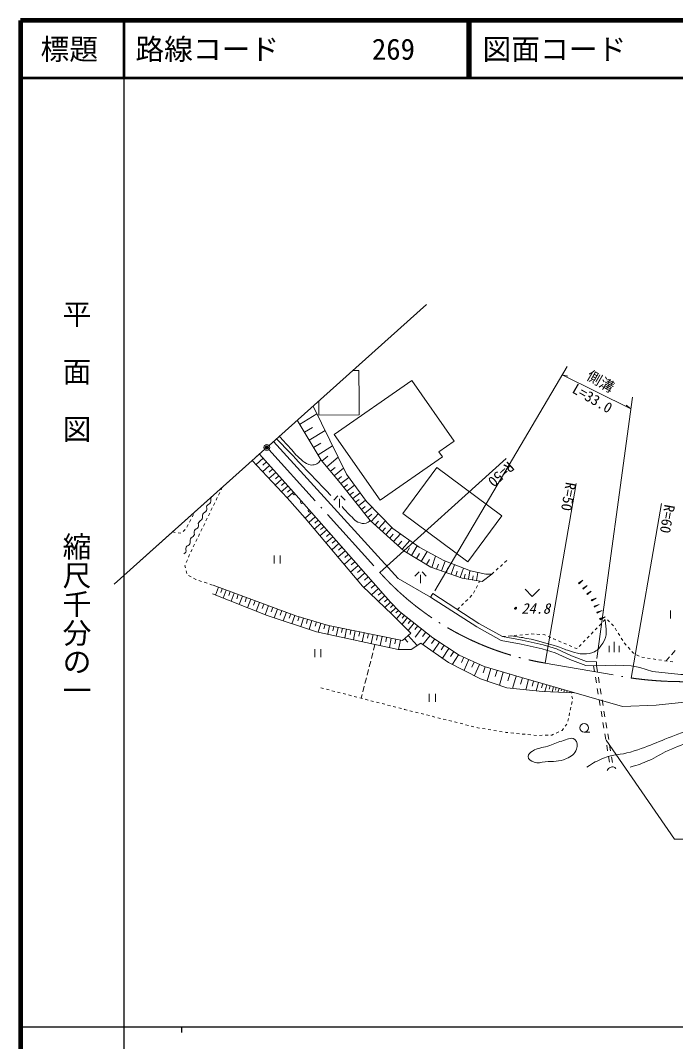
# Model space of a CAD drawing. Units: millimetres, scale not verified. Extents: x 40000 to 680000, y 20000 to 380000.
# Drawn here: x 40000 to 153961, y 202409 to 380000 of the extents above; entities that cross this region are included whole.
import ezdxf
from ezdxf.enums import TextEntityAlignment as Align

# ---------------------------------------------------------------- set-up
doc = ezdxf.new("R2010")
doc.units = ezdxf.units.MM
doc.header["$LTSCALE"] = 1000
doc.header["$PDMODE"] = 32
doc.header["$PDSIZE"] = 500
doc.linetypes.add('LONG_DASHED_DOTTED', pattern=[15.25, 12, -1.5, 0.25, -1.5])
for name, color, linetype, lineweight in [('M-BGD', 7, 'Continuous', 13), ('M-BMK', 2, 'LONG_DASHED_DOTTED', 13), ('M-STR-HTXT', 7, 'Continuous', 13), ('M-TTL', 2, 'Continuous', 140), ('M-TTL-BAND', 7, 'Continuous', 25), ('M-TTL-LINE', 7, 'Continuous', 50)]:
    doc.layers.add(name, color=color, linetype=linetype, lineweight=lineweight)
doc.layers.add('M-OTRS', color=6, linetype='Continuous')
doc.layers.add('M-TTL-TXT', color=7, linetype='Continuous')
doc.styles.add('@ＭＳ ゴシック', font='')
doc.styles.add('ＭＳ ゴシック', font='')
doc.styles.get('@ＭＳ ゴシック').set_extended_font_data('@MS Gothic')
doc.styles.get('ＭＳ ゴシック').set_extended_font_data('MS Gothic')

msp = doc.modelspace()

# ---------------------------------------------------------------- linework, layer by layer
at = {"layer": 'M-BGD', "lineweight": 18}
for p, q in [((97795, 319118), (97778, 319118)), ((91886, 313824), (91886, 313824))]:
    msp.add_line(p, q, dxfattribs=at)
at = {"layer": 'M-BGD'}
for p, q in [((90896, 312937), (90896, 312937)), ((90896, 312937), (96706, 301074)), ((88569, 309746), (91570, 311561)), ((88135, 310463), (88135, 310463)), ((89403, 308368), (90780, 309201)), ((90236, 306990), (92992, 308657)), ((84013, 306771), (84013, 306771)), ((91002, 305725), (92267, 306490)), ((91767, 304460), (94298, 305991)), ((56306, 281946), (82497, 305412)), ((81573, 304604), (80951, 304043)), ((82236, 303856), (80983, 302746)), ((81583, 304593), (87474, 297939)), ((92457, 303376), (93446, 304198)), ((93279, 302387), (95258, 304031)), ((80318, 303460), (86371, 296962)), ((83345, 302602), (82124, 301521)), ((82791, 303229), (82164, 302674)), ((83886, 301992), (83275, 301451)), ((93941, 301590), (94737, 302252)), ((94603, 300794), (96195, 302118)), ((84427, 301381), (83236, 300327)), ((85480, 300191), (84320, 299163)), ((84954, 300786), (84358, 300259)), ((95165, 300117), (95842, 300680)), ((95725, 299438), (97103, 300533)), ((75118, 298801), (74899, 298352)), ((86508, 299030), (85377, 298029)), ((85994, 299611), (85414, 299097)), ((87008, 298465), (86443, 297964)), ((96253, 298774), (96917, 299302)), ((96781, 298110), (98109, 299165)), ((74241, 297004), (74022, 296554)), ((74680, 297902), (74460, 297453)), ((95238, 297312), (94488, 296562)), ((95488, 295312), (95488, 296812)), ((95738, 297312), (96488, 296562)), ((97289, 297470), (97929, 297979)), ((97798, 296830), (99077, 297847)), ((98288, 296214), (98904, 296704)), ((98778, 295597), (100011, 296577)), ((73364, 295206), (73145, 294757)), ((73803, 296105), (73583, 295655)), ((99311, 294927), (99981, 295460)), ((99844, 294256), (101185, 295322)), ((69410, 292760), (69633, 293208)), ((69855, 293655), (70078, 294103)), ((72487, 293409), (72268, 292959)), ((72926, 294307), (72706, 293858)), ((91271, 293649), (90150, 292657)), ((91768, 293089), (91207, 292592)), ((100421, 293530), (101147, 294107)), ((101034, 292837), (102272, 294219)), ((68295, 291134), (68656, 291480)), ((68965, 291865), (69187, 292312)), ((71610, 291611), (71391, 291162)), ((72049, 292510), (71829, 292061)), ((92264, 292528), (91116, 291512)), ((93280, 291381), (92105, 290341)), ((92772, 291954), (92198, 291446)), ((101684, 292254), (102268, 292905)), ((102335, 291671), (103501, 292972)), ((102948, 291122), (103497, 291735)), ((103560, 290573), (104659, 291798)), ((66449, 291034), (66943, 290956)), ((67437, 290879), (67931, 290801)), ((70733, 289814), (70514, 289364)), ((71172, 290712), (70952, 290263)), ((94320, 290206), (93117, 289141)), ((93800, 290793), (93212, 290273)), ((94852, 289604), (94251, 289072)), ((104232, 289970), (104835, 290642)), ((104904, 289368), (106109, 290712)), ((106409, 288020), (107757, 289524)), ((69856, 288016), (69637, 287567)), ((70295, 288915), (70075, 288466)), ((95384, 289003), (94153, 287913)), ((96474, 287772), (95214, 286657)), ((95929, 288388), (95314, 287843)), ((105656, 288694), (106331, 289446)), ((107193, 287457), (107699, 288284)), ((108021, 286951), (109033, 288605)), ((69045, 286189), (68857, 285726)), ((69420, 287116), (69233, 286653)), ((84154, 286935), (84154, 285535)), ((85204, 286935), (85204, 285535)), ((97590, 286512), (96300, 285370)), ((97032, 287142), (96402, 286584)), ((108874, 286429), (109396, 287282)), ((109727, 285907), (110772, 287613)), ((110624, 285358), (111172, 286255)), ((111537, 284846), (112218, 286834)), ((113263, 284255), (113854, 285980)), ((124228, 285722), (124601, 286055)), ((68670, 285263), (68616, 285130)), ((68616, 285130), (68700, 284783)), ((68816, 284297), (68933, 283810)), ((98732, 285222), (97411, 284053)), ((98161, 285867), (97516, 285296)), ((99316, 284562), (98656, 283977)), ((112400, 284551), (112695, 285413)), ((114090, 283972), (114373, 284799)), ((114917, 283689), (115483, 285343)), ((115710, 283417), (115981, 284210)), ((116503, 283145), (117046, 284731)), ((117937, 282834), (118191, 284283)), ((122738, 284388), (123110, 284722)), ((123483, 285055), (123855, 285389)), ((69242, 283474), (69684, 283240)), ((70126, 283006), (70530, 282792)), ((70530, 282792), (70571, 282778)), ((71043, 282614), (71515, 282450)), ((99901, 283902), (98549, 282705)), ((101097, 282550), (99742, 281351)), ((100499, 283226), (99823, 282628)), ((109356, 284108), (108606, 283358)), ((109606, 282108), (109606, 283608)), ((109856, 284108), (110606, 283358)), ((117213, 282961), (117340, 283686)), ((118637, 282711), (118760, 283411)), ((119337, 282588), (119583, 283988)), ((119712, 282186), (119864, 282496)), ((121992, 283721), (122365, 284055)), ((137082, 282159), (137851, 282639)), ((137137, 282087), (137851, 282639)), ((137192, 282016), (137851, 282639)), ((71988, 282286), (72460, 282122)), ((72933, 281958), (73405, 281794)), ((74444, 281414), (73946, 280060)), ((75121, 281165), (74872, 280488)), ((75798, 280916), (75287, 279526)), ((76494, 280661), (76238, 279966)), ((101697, 281873), (101019, 281273)), ((102296, 281195), (101064, 280104)), ((118834, 280389), (119053, 280838)), ((119273, 281287), (119493, 281736)), ((127791, 281066), (129041, 279816)), ((130291, 281066), (129041, 279816)), ((137192, 282016), (137082, 282159)), ((137803, 281226), (138564, 281701)), ((137913, 281084), (137803, 281226)), ((137858, 281155), (138564, 281701)), ((137913, 281084), (138564, 281701)), ((138524, 280294), (139276, 280764)), ((138578, 280224), (139276, 280764)), ((138632, 280154), (139276, 280764)), ((77189, 280405), (76664, 278978)), ((77902, 280142), (77640, 279429)), ((78616, 279880), (78077, 278415)), ((79349, 279611), (79079, 278878)), ((80081, 279341), (79528, 277837)), ((80833, 279064), (80557, 278312)), ((102842, 280579), (102226, 280033)), ((103388, 279963), (102266, 278970)), ((103884, 279402), (103323, 278906)), ((104381, 278842), (103405, 277896)), ((111722, 280308), (111343, 279719)), ((117447, 278954), (117800, 279308)), ((118153, 279663), (118505, 280017)), ((138632, 280154), (138524, 280294)), ((139305, 279235), (140143, 279509)), ((139376, 279074), (139305, 279235)), ((139340, 279155), (140143, 279509)), ((139376, 279074), (140143, 279509)), ((81585, 278788), (81017, 277243)), ((82358, 278504), (82074, 277732)), ((83130, 278220), (82547, 276634)), ((83923, 277928), (83631, 277136)), ((84715, 277637), (84146, 276088)), ((85490, 277352), (85205, 276577)), ((86264, 277067), (85716, 275577)), ((104853, 278354), (104365, 277881)), ((105326, 277866), (104394, 276963)), ((105777, 277400), (105311, 276948)), ((116036, 277536), (116389, 277891)), ((116742, 278245), (117095, 278600)), ((139781, 278155), (140665, 278443)), ((139856, 277986), (139781, 278155)), ((139818, 278070), (140665, 278443)), ((139856, 277986), (140665, 278443)), ((140261, 277066), (141190, 277370)), ((140339, 276888), (140261, 277066)), ((140300, 276977), (141190, 277370)), ((140339, 276888), (141190, 277370)), ((153049, 277407), (153049, 276007)), ((87009, 276793), (86735, 276048)), ((87755, 276519), (87227, 275084)), ((88484, 276291), (88266, 275559)), ((89216, 276073), (88772, 274581)), ((89962, 275851), (89740, 275105)), ((90708, 275629), (90253, 274099)), ((91473, 275401), (91246, 274636)), ((106263, 276972), (105441, 275928)), ((106785, 276561), (106374, 276039)), ((107307, 276149), (106385, 274978)), ((107892, 275688), (107431, 275103)), ((140745, 275969), (141720, 276287)), ((140827, 275782), (140745, 275969)), ((140786, 275875), (141720, 276287)), ((140827, 275782), (141720, 276287)), ((141392, 275438), (141739, 275797)), ((142093, 275746), (142451, 275397)), ((92238, 275173), (91779, 273631)), ((93009, 274943), (92780, 274173)), ((93784, 274729), (93485, 273260)), ((94519, 274579), (94369, 273845)), ((95253, 274430), (94950, 272940)), ((95998, 274278), (95846, 273534)), ((96743, 274127), (96435, 272617)), ((97498, 273973), (97344, 273218)), ((98253, 273819), (97941, 272289)), ((99018, 273663), (98862, 272898)), ((99783, 273508), (99467, 271956)), ((108478, 275227), (107443, 273914)), ((109135, 274710), (108617, 274053)), ((109791, 274193), (108638, 272728)), ((110523, 273616), (109947, 272884)), ((139304, 273283), (139652, 273642)), ((140000, 274001), (140348, 274360)), ((140696, 274720), (141044, 275079)), ((142808, 275047), (143166, 274698)), ((143438, 274280), (143704, 273856)), ((100559, 273350), (100401, 272574)), ((101334, 273192), (101014, 271619)), ((102121, 273032), (101961, 272245)), ((102907, 272872), (102583, 271278)), ((103704, 272709), (103542, 271912)), ((104501, 272547), (104172, 270931)), ((105309, 272383), (105145, 271575)), ((106117, 272218), (105787, 270595)), ((106811, 272487), (107364, 271870)), ((107427, 273040), (109011, 271275)), ((111256, 273039), (110020, 271471)), ((112056, 272444), (111502, 271613)), ((112887, 271890), (111787, 270240)), ((123869, 272833), (124367, 272880)), ((124865, 272928), (125363, 272975)), ((125860, 273022), (126358, 273070)), ((126856, 273117), (127353, 273165)), ((127851, 273213), (128349, 273260)), ((128847, 273305), (129346, 273273)), ((129845, 273241), (130344, 273209)), ((130843, 273177), (131196, 273154)), ((131196, 273154), (131328, 273093)), ((131782, 272884), (132236, 272674)), ((132690, 272465), (132775, 272425)), ((132775, 272425), (133151, 272271)), ((133614, 272082), (134077, 271892)), ((137913, 271847), (138260, 272206)), ((138608, 272565), (138956, 272924)), ((143290, 270156), (143290, 271906)), ((143970, 273433), (144236, 273009)), ((144502, 272586), (144768, 272162)), ((145045, 271748), (145376, 271373)), ((91190, 270664), (91190, 269264)), ((92240, 270664), (92240, 269264)), ((101300, 270023), (101049, 269055)), ((101676, 271475), (101425, 270507)), ((113712, 271340), (113162, 270515)), ((114538, 270790), (113415, 269106)), ((115380, 270228), (114818, 269386)), ((134539, 271702), (134628, 271666)), ((134628, 271666), (134999, 271505)), ((135457, 271306), (135916, 271106)), ((136374, 270907), (136723, 270755)), ((136723, 270755), (136820, 270826)), ((137217, 271128), (137565, 271488)), ((142415, 270156), (142415, 271206)), ((144165, 270156), (144165, 271206)), ((145707, 270998), (146037, 270623)), ((146368, 270248), (146563, 270026)), ((146563, 270026), (146742, 269926)), ((153917, 270417), (153250, 269672)), ((100924, 268571), (100673, 267603)), ((116222, 269667), (115131, 268030)), ((117108, 269244), (116701, 268348)), ((118004, 268837), (117165, 266992)), ((118926, 268417), (118507, 267495)), ((140219, 268441), (140200, 267741)), ((147179, 269683), (147615, 269439)), ((148076, 269265), (148570, 269189)), ((149064, 269112), (149558, 269036)), ((150052, 268959), (150546, 268883)), ((151040, 268806), (151535, 268729)), ((152029, 268653), (152523, 268576)), ((152916, 269300), (152298, 268611)), ((153017, 268500), (153511, 268423)), ((100548, 267119), (100297, 266151)), ((119848, 267998), (118972, 266069)), ((120820, 267577), (120519, 266562)), ((121835, 267277), (121197, 265120)), ((122914, 266957), (122595, 265879)), ((123993, 266638), (123324, 264380)), ((139691, 267755), (139854, 266769)), ((140200, 267741), (140364, 266755)), ((100172, 265667), (99921, 264699)), ((125122, 266304), (124787, 265175)), ((126251, 265970), (125619, 263835)), ((127319, 265655), (127014, 264585)), ((128389, 265350), (127892, 263605)), ((129262, 265102), (129013, 264229)), ((130134, 264853), (129726, 263419)), ((130851, 264649), (130647, 263932)), ((140018, 265782), (140182, 264795)), ((140527, 265768), (140691, 264782)), ((92243, 263931), (92727, 263807)), ((93212, 263682), (93696, 263557)), ((94180, 263433), (94664, 263308)), ((95148, 263183), (95633, 263059)), ((96117, 262934), (96601, 262809)), ((99796, 264215), (99545, 263247)), ((111126, 262895), (111126, 261495)), ((112176, 262895), (112176, 261495)), ((131568, 264444), (131239, 263290)), ((132145, 264280), (131981, 263703)), ((132722, 264116), (132472, 263239)), ((133203, 263979), (133078, 263540)), ((133684, 263842), (133500, 263196)), ((134165, 263705), (134073, 263382)), ((134645, 263568), (134527, 263153)), ((135126, 263431), (135067, 263224)), ((135607, 263294), (135555, 263111)), ((135852, 263000), (135833, 263099)), ((136088, 263157), (136062, 263065)), ((140346, 263809), (140509, 262822)), ((140855, 263795), (141019, 262809)), ((97085, 262685), (97569, 262560)), ((98054, 262435), (98538, 262311)), ((99022, 262186), (99506, 262061)), ((99420, 262762), (99255, 262126)), ((99991, 261937), (100475, 261812)), ((100959, 261687), (101443, 261563)), ((101927, 261438), (102412, 261314)), ((102896, 261189), (103380, 261064)), ((135847, 261036), (135944, 261527)), ((136035, 262018), (135943, 262509)), ((140673, 261836), (140837, 260849)), ((141182, 261822), (141346, 260836)), ((103864, 260940), (104348, 260815)), ((104833, 260690), (105317, 260566)), ((105801, 260441), (106285, 260316)), ((106769, 260192), (106811, 260181)), ((106811, 260181), (107254, 260070)), ((107739, 259948), (108224, 259827)), ((108710, 259706), (109195, 259584)), ((109680, 259463), (110165, 259341)), ((135424, 259082), (135536, 259569)), ((135648, 260056), (135687, 260229)), ((135687, 260229), (135750, 260546)), ((141001, 259863), (141164, 258876)), ((141510, 259849), (141673, 258863)), ((110650, 259220), (111135, 259099)), ((111620, 258977), (112105, 258856)), ((112590, 258734), (113075, 258613)), ((113560, 258492), (114045, 258370)), ((114530, 258249), (115015, 258127)), ((115500, 258006), (115985, 257885)), ((116470, 257763), (116955, 257642)), ((117440, 257520), (117925, 257399)), ((134757, 257236), (135064, 257632)), ((135201, 258107), (135313, 258594)), ((141328, 257890), (141492, 256903)), ((141837, 257876), (142001, 256890)), ((118410, 257277), (118895, 257156)), ((119380, 257035), (119571, 256987)), ((119571, 256987), (119870, 256937)), ((120363, 256855), (120857, 256773)), ((121350, 256690), (121843, 256608)), ((122336, 256526), (122829, 256444)), ((123323, 256362), (123816, 256279)), ((124309, 256197), (124498, 256166)), ((124498, 256166), (124805, 256136)), ((125303, 256089), (125801, 256042)), ((126298, 255994), (126796, 255947)), ((127294, 255899), (127792, 255852)), ((128289, 255805), (128787, 255757)), ((132464, 255720), (132751, 255855)), ((133204, 256066), (133658, 256277)), ((134111, 256489), (134216, 256538)), ((134216, 256538), (134451, 256841)), ((138073, 256230), (139073, 256230)), ((141656, 255917), (141819, 254930)), ((142165, 255903), (142328, 254917)), ((129285, 255710), (129783, 255662)), ((130282, 255663), (130782, 255676)), ((131282, 255689), (131781, 255702)), ((132281, 255715), (132464, 255720)), ((141983, 253944), (142147, 252957)), ((142492, 253930), (142656, 252944)), ((142310, 251971), (142474, 250984)), ((142820, 251957), (142983, 250971))]:
    msp.add_line(p, q, dxfattribs=at)
at = {"layer": 'M-BGD', "lineweight": 18}
msp.add_lwpolyline([(91886, 313824), (91900, 311347), (98937, 311389), (98923, 313865), (98892, 319125), (97795, 319118)], dxfattribs=at)
at = {"layer": 'M-BGD'}
for points in [[(257477, 319129), (258760, 315331), (259427, 311225), (259632, 307427), (259665, 303742), (259300, 302588), (258511, 302011), (254320, 300887), (249218, 299187), (244055, 297182), (207547, 283124), (196471, 278408), (179015, 270821), (174197, 268870), (169781, 267679), (165903, 266908), (162002, 266417), (157820, 266230), (154847, 266232), (149927, 266749), (147740, 267447), (146252, 267751), (143428, 267872), (140200, 267741)], [(88135, 310463), (92332, 303526), (95617, 299574)], [(84013, 306771), (105693, 282972), (111343, 279719)], [(96706, 301074), (100195, 296326), (104799, 291656), (109336, 288386), (113673, 286051), (118277, 284250), (120946, 283716), (121992, 283721), (120322, 282416), (116860, 283023), (111363, 284906), (106700, 287759), (100817, 293031), (95617, 299574)], [(90609, 294398), (104373, 278849), (105964, 277207), (111764, 272639), (116319, 269602), (120688, 267616), (127159, 265701), (144712, 260699), (150599, 260886), (158215, 261727), (167859, 263526), (174753, 265379), (181616, 267960), (195707, 274064), (248045, 295189)], [(89505, 293421), (99495, 281584), (104670, 276703), (107895, 273459), (106439, 272153), (93610, 274764), (87901, 276465), (73506, 281759)], [(73384, 280284), (82899, 276494), (91506, 273691), (105712, 270596), (107969, 270572), (109667, 271717), (114483, 268361), (120050, 265518), (124590, 263939), (130828, 263308), (136368, 263077)], [(111343, 279719), (119397, 274546), (123627, 272166), (127119, 271516), (130769, 270730), (133007, 270029), (135559, 268846), (138356, 267791), (140200, 267741)], [(111722, 280308), (119758, 275146), (123869, 272833), (127257, 272202), (130948, 271408), (133260, 270684), (135830, 269492), (138493, 268488), (140219, 268441)]]:
    msp.add_lwpolyline(points, dxfattribs=at)
at = {"layer": 'M-BGD', "lineweight": 18}
for points in [[(94571, 308009), (108069, 317402), (115440, 306809), (112796, 304968), (113405, 304092), (102552, 296540)], [(106509, 294229), (117852, 285864), (123757, 293870), (112415, 302236)]]:
    msp.add_lwpolyline(points, close=True, dxfattribs=at)
at = {"layer": 'M-BGD'}
msp.add_lwpolyline([(87474, 297939), (90609, 294398), (89505, 293421), (86371, 296962)], close=True, dxfattribs=at)
for centre, radius in [((82869, 305746), 500), ((138073, 256980), 750)]:
    msp.add_circle(centre, radius, dxfattribs=at)
at = {"layer": 'M-BGD', "lineweight": 18}
for centre, start, end in [((72525, 296464), 292.67624, 14.22655), ((73724, 296768), 112.67624, 194.22655), ((71804, 295020), 292.67624, 14.22655), ((73002, 295324), 112.67624, 194.22655), ((71082, 293576), 292.67624, 14.22655), ((72280, 293880), 112.67624, 194.22655), ((70837, 290991), 112.67624, 194.22655), ((70361, 292132), 292.67624, 14.22655), ((71559, 292435), 112.67624, 194.22655), ((70116, 289547), 112.67624, 194.22655), ((69639, 290687), 292.67624, 14.22655), ((68196, 287799), 292.67624, 14.22655), ((69394, 288103), 112.67624, 194.22655), ((68918, 289243), 292.67624, 14.22655)]:
    msp.add_arc(centre, 618, start, end, dxfattribs=at)
at = {"layer": 'M-BGD'}
for centre in [(87640, 297751), (88966, 296254), (90291, 294756)]:
    msp.add_arc(centre, 250, 131.51718, 311.51718, dxfattribs=at)
for points in [[(84560, 307260), (84560, 307260), (84560, 307260), (84560, 307260)], [(84560, 307260), (84560, 307260), (84560, 307260), (84560, 307260)], [(84560, 307260), (89278, 302307), (89278, 302307), (93996, 297353)], [(85033, 307685), (85033, 307685), (85033, 307685), (85033, 307685)], [(85033, 307685), (85033, 307685), (85033, 307685), (85033, 307685)]]:
    msp.add_open_spline(points, degree=3, dxfattribs=at)
for points, knots in [([(85033, 307685), (85803, 306831), (86002, 306612), (86631, 305932), (87471, 305025), (87860, 304429), (88806, 303632), (89291, 303223), (89580, 302983), (90171, 302752), (90518, 302616), (90757, 302670), (91124, 302734), (91378, 302778), (91523, 302838), (91735, 302985), (92009, 303176), (92081, 303355), (92242, 303675)], [0, 0, 0, 0, 1, 1, 1, 2, 2, 2, 3, 3, 3, 4, 4, 4, 5, 5, 5, 6, 6, 6, 6]), ([(95958, 295438), (96736, 294540), (96952, 294252), (97687, 293592), (98068, 293250), (98204, 292906), (98691, 292751), (99243, 292577), (99628, 292367), (100163, 292588), (100449, 292705), (100598, 292802), (100817, 293031)], [0, 0, 0, 0, 1, 1, 1, 2, 2, 2, 3, 3, 3, 4, 4, 4, 4]), ([(125290, 272968), (126620, 272803), (127005, 272730), (128095, 272524), (130207, 272124), (131353, 271722), (133409, 271096), (134371, 270804), (134873, 270526), (135839, 270246), (136652, 270010), (137118, 269822), (137965, 269821), (138716, 269820), (139175, 269879), (139848, 270216), (140571, 270577), (140842, 271028), (141290, 271702), (142177, 273037), (141880, 274124), (141726, 275784)], [0, 0, 0, 0, 1, 1, 1, 2, 2, 2, 3, 3, 3, 4, 4, 4, 5, 5, 5, 6, 6, 6, 7, 7, 7, 7]), ([(138539, 250149), (139770, 250949), (140239, 251196), (141413, 251689), (143158, 252421), (144321, 252229), (146135, 252767), (149687, 253819), (151517, 254879), (155014, 256103), (157947, 257129), (159677, 257440), (162610, 258464), (165989, 259642), (167823, 260463), (171181, 261697), (173580, 262578), (174963, 262965), (177340, 263904), (179092, 264596), (180077, 265007), (181703, 265957), (182258, 266282), (182518, 266545), (183018, 266950), (183449, 267299), (183799, 267422), (184069, 267908), (184312, 268345), (184340, 268625), (184370, 269153)], [0, 0, 0, 0, 1, 1, 1, 2, 2, 2, 3, 3, 3, 4, 4, 4, 5, 5, 5, 6, 6, 6, 7, 7, 7, 8, 8, 8, 9, 9, 9, 10, 10, 10, 10]), ([(136429, 254944), (136962, 254556), (136950, 253913), (136745, 253286), (136450, 252384), (135824, 252041), (134969, 251628), (133649, 250991), (132717, 251214), (131258, 251075), (130520, 251005), (130058, 250741), (129363, 250996), (128830, 251192), (128333, 251417), (128297, 251983), (128265, 252464), (128688, 252660), (129086, 252931), (129986, 253542), (130702, 253448), (131731, 253800), (132691, 254127), (133192, 254435), (134179, 254668), (135041, 254871), (135714, 255466), (136429, 254944)], [0, 0, 0, 0, 1, 1, 1, 2, 2, 2, 3, 3, 3, 4, 4, 4, 5, 5, 5, 6, 6, 6, 7, 7, 7, 8, 8, 8, 9, 9, 9, 9]), ([(142077, 249572), (142260, 249823), (142349, 249983), (142623, 250090), (142805, 250161), (142924, 250207), (143116, 250172), (143341, 250130), (143438, 249999), (143586, 249824)], [0, 0, 0, 0, 1, 1, 1, 2, 2, 2, 3, 3, 3, 3])]:
    msp.add_open_spline(points, degree=3, knots=knots, dxfattribs=at)
at = {"layer": 'M-BGD', "lineweight": 18}
msp.add_open_spline([(167473, 257449), (165147, 256671), (164494, 256458), (162553, 255930), (160431, 255353), (159174, 255296), (157066, 254667), (155298, 254140), (154334, 253749), (152644, 253009), (151292, 252417), (150646, 251851), (149288, 251272), (148054, 250746), (147586, 250595), (146051, 250127)], degree=3, knots=[0, 0, 0, 0, 1, 1, 1, 2, 2, 2, 3, 3, 3, 4, 4, 4, 5, 5, 5, 5], dxfattribs=at)
at = {"layer": 'M-BGD'}
msp.add_point((82869, 305746), dxfattribs=at)
at = {"layer": 'M-BMK'}
for p, q in [((83204, 305375), (102519, 283984)), ((131266, 268237), (146250, 265637))]:
    msp.add_line(p, q, dxfattribs=at)
at = {"layer": 'M-BMK', "linetype": 'Continuous'}
msp.add_circle((82869, 305746), 500, dxfattribs=at)
at = {"layer": 'M-BMK'}
for centre, radius, start, end in [((139446, 317283), 49723, 222.04256, 260.53141), ((155457, 331533), 66536, 262.04577, 291.22559)]:
    msp.add_arc(centre, radius, start, end, dxfattribs=at)
at = {"layer": 'M-OTRS'}
msp.add_point((82869, 305746), dxfattribs=at)
at = {"layer": 'M-STR-HTXT'}
for p, q in [((83242, 306079), (110614, 330603)), ((112066, 280794), (135085, 319826)), ((134234, 318383), (146167, 312431)), ((134234, 318383), (135240, 318160)), ((140281, 269052), (146443, 314464)), ((146167, 312431), (145383, 313101)), ((60838, 286007), (82497, 305412)), ((102519, 283984), (124477, 303812)), ((131266, 268237), (136686, 299473)), ((146250, 265637), (151518, 296000))]:
    msp.add_line(p, q, dxfattribs=at)
msp.add_lwpolyline([(141906, 254848), (153746, 237596), (186246, 237596)], dxfattribs=at)
at = {"layer": 'M-TTL'}
for p, q in [((40000, 380000), (40000, 20000)), ((680000, 380000), (40000, 380000))]:
    msp.add_line(p, q, dxfattribs=at)
at = {"layer": 'M-TTL-BAND'}
for p, q in [((58000, 370000), (58000, 20000)), ((40000, 205000), (579000, 205000)), ((68000, 205000), (68000, 204000))]:
    msp.add_line(p, q, dxfattribs=at)
at = {"layer": 'M-TTL-LINE'}
for p, q in [((58000, 380000), (58000, 370000)), ((117750, 380000), (117750, 370000)), ((118250, 380000), (118250, 370000)), ((40000, 370000), (680000, 370000))]:
    msp.add_line(p, q, dxfattribs=at)

# ---------------------------------------------------------------- texts
at = {"layer": 'M-BGD', "style": 'ＭＳ ゴシック', "oblique": 15}
msp.add_text('・24.8', height=1833, dxfattribs=at).set_placement((128374, 277732), align=Align.MIDDLE_CENTER)
at = {"layer": 'M-STR-HTXT', "style": 'ＭＳ ゴシック'}
for s, p in [('側溝', (140199, 315971)), ('L=33.0', (138764, 313012))]:
    msp.add_text(s, height=1833, rotation=329.783, dxfattribs=at).set_placement(p, align=Align.BOTTOM_CENTER)
for s, rotation, p in [('R=50', 222.081, (124477, 303812)), ('R=60', 260.156, (151518, 296000))]:
    msp.add_text(s, height=1833, rotation=rotation, dxfattribs=at).set_placement(p, align=Align.BOTTOM_LEFT)
msp.add_text('R=50', height=1833, rotation=260.156, dxfattribs=at).set_placement((136686, 299473), align=Align.TOP_LEFT)
at = {"layer": 'M-TTL-BAND', "style": '@ＭＳ ゴシック'}
for s, p in [('平  面  図', (49777, 306475)), ('縮尺千分の一', (49777, 261030))]:
    msp.add_text(s, height=3666, rotation=270, dxfattribs=at).set_placement(p, align=Align.MIDDLE_RIGHT)
at = {"layer": 'M-TTL-TXT', "style": 'ＭＳ ゴシック'}
msp.add_text('標題', height=3666, dxfattribs=at).set_placement((48500, 375000), align=Align.MIDDLE_CENTER)
for s, p in [('路線コード', (60000, 375000)), ('269', (101142, 375000)), ('図面コード', (120380, 375000))]:
    msp.add_text(s, height=3666, dxfattribs=at).set_placement(p, align=Align.MIDDLE_LEFT)

doc.saveas('drawing.dxf')
